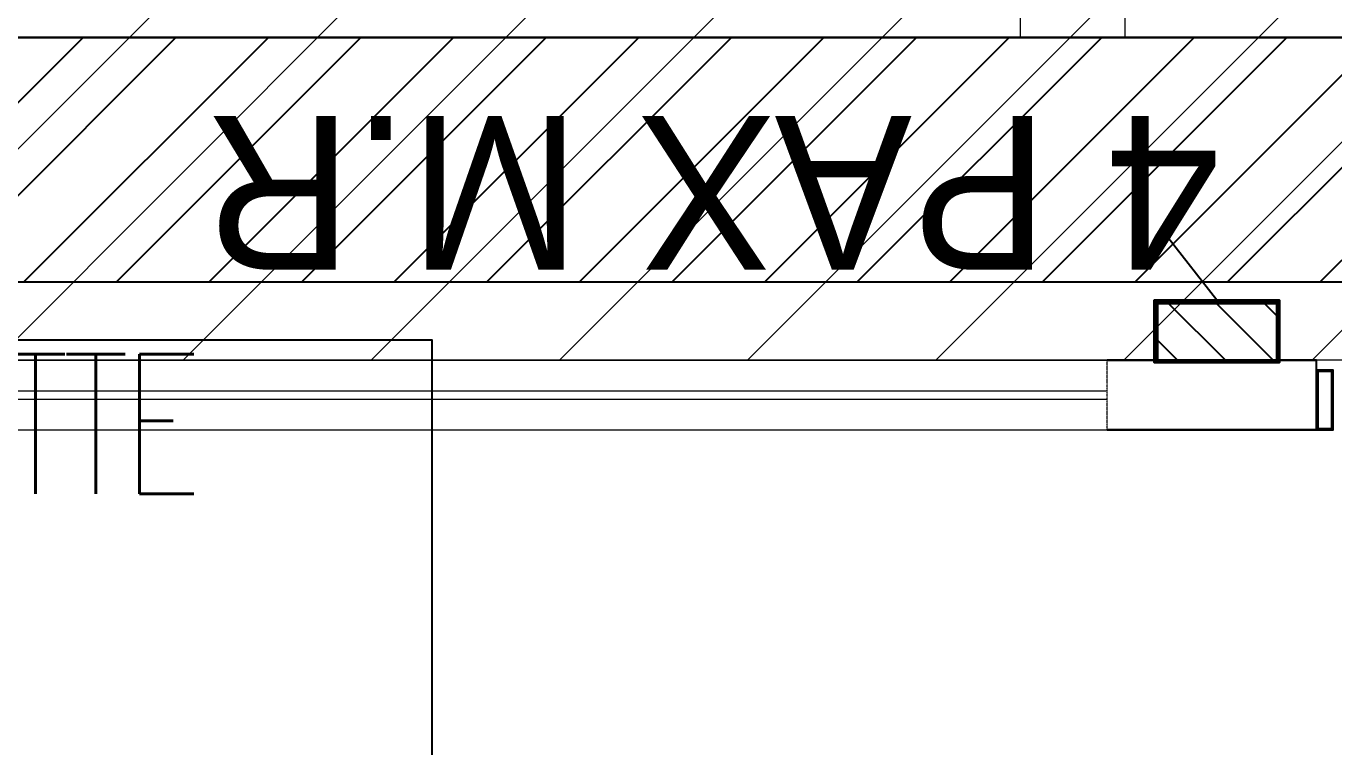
# Model space of a CAD drawing. Header units: millimetres. Extents: x 148480 to 578986, y 39883 to 155062.
# Drawn here: x 228740 to 230612, y 88061 to 89092 of the extents above; entities that cross this region are included whole.
import ezdxf

# ---------------------------------------------------------------- set-up
doc = ezdxf.new("R2010")
doc.units = ezdxf.units.MM
doc.linetypes.add('CONTINOUS', pattern=[0])
doc.linetypes.add('HIDDEN', pattern=[0.375, 0.25, -0.125])
for name, color, linetype in [('001-TEXT', 250, 'Continuous'), ('150 dia butterfly damper', 20, 'Continuous'), ('DNM JEB', 4, 'Continuous'), ('EL-SWITCH BOXWS', 30, 'Continuous'), ('Flooring', 44, 'Continuous'), ('Hatch 01_UC', 7, 'Continuous'), ('HVAC TEXT', 7, 'Continuous'), ('Layer4', 6, 'Continuous'), ('M-HVAC-INSULATION', 8, 'Continuous'), ('M-HVAC-SUPPLY AIR DUCT', 4, 'Continuous')]:
    doc.layers.add(name, color=color, linetype=linetype)
for name, color, linetype, lineweight in [('A-GLAZ', 140, 'Continuous', 18), ('I-DT-METL', 4, 'Continuous', 20), ('I-PART-GYP', 6, 'Continuous', 30), ('M-HVAC-CONTROL DAMPERS', 210, 'Continuous', 15)]:
    doc.layers.add(name, color=color, linetype=linetype, lineweight=lineweight)
doc.styles.add('Arial_3', font='arial.ttf', dxfattribs={"height": 20.669291})
doc.styles.add('Herbalife_Third Floor - Furniture Layout - 210201$0$CG', font='GOTHIC.TTF')

# ---------------------------------------------------------------- blocks, each defined once
blk = doc.blocks.new('GFC1')
at = {"layer": 'A-GLAZ', "color": 8, "linetype": 'CONTINOUS', "lineweight": 13, "ltscale": 0.5}
for p, q in [((301220.1, 89600.4, 0), (302919.8, 89600.4, 0)), ((301220.1, 89500.4, 0), (302919.8, 89500.4, 0))]:
    blk.add_line(p, q, dxfattribs=at)
at = {"layer": 'A-GLAZ', "color": 8}
for p, q in [((301220.1, 89556.4, 0), (302919.8, 89556.4, 0)), ((301220.1, 89544.4, 0), (302919.8, 89544.4, 0))]:
    blk.add_line(p, q, dxfattribs=at)
at = {"layer": 'DNM JEB', "color": 8, "linetype": 'Continuous'}
blk.add_line((303219.8, 89500.4), (303219.8, 89600.4), dxfattribs=at)
for points in [[(303219.8, 89500.4), (303243.6, 89500.4), (303243.6, 89586.1), (303219.8, 89586.1)], [(303221.7, 89502.3), (303241.7, 89502.3), (303241.7, 89584.2), (303221.7, 89584.2)]]:
    blk.add_lwpolyline(points, close=True, dxfattribs=at)
at = {"layer": 'Flooring', "color": 8, "linetype": 'HIDDEN', "ltscale": 1500}
blk.add_arc((300007.7, 78255.1), 12777.8, 229.90697, 79.60318, dxfattribs=at)
at = {"layer": 'I-DT-METL', "color": 8, "linetype": 'HIDDEN', "lineweight": 13, "ltscale": 0.1}
blk.add_line((302919.8, 89500.4, 0), (302919.8, 89600.4, 0), dxfattribs=at)
at = {"layer": 'I-PART-GYP', "color": 8, "linetype": 'CONTINOUS'}
for points in [[(302919.8, 89600.4), (303219.8, 89600.4)], [(303219.8, 89500.4), (302919.8, 89500.4)]]:
    blk.add_lwpolyline(points, dxfattribs=at)
at = {"layer": '001-TEXT', "color": 8, "style": 'Herbalife_Third Floor - Furniture Layout - 210201$0$CG'}
blk.add_text('4 PAX M.R', height=220, rotation=180, dxfattribs=at).set_placement((303081.7, 89949.7))
blk = doc.blocks.new('celling')
at = {"layer": 'Hatch 01_UC', "linetype": 'Continuous', "lineweight": 0, "transparency": 33554597}
h = blk.add_hatch(dxfattribs=at)
h.set_pattern_fill('ANSI31', color=8, scale=60, angle=180)
h.set_pattern_definition([(225, (458171.04, 85860.92), (134.70384, -134.70384), [])])
h.paths.add_polyline_path([(311172.3, 37173.1), (311172.3, 38973.1), (313572.3, 38973.1), (313572.3, 37173.1)], flags=16)
h.paths.add_polyline_path([(310689.8, 36567.7), (310689.8, 40131.9), (311093.4, 40131.9), (311093.4, 39370.7), (312158.4, 39370.7), (312158.4, 40131.9), (314054.8, 40131.9), (314054.8, 36567.7)])
at = {"layer": 'Hatch 01_UC', "color": 8, "linetype": 'Continuous', "lineweight": 0}
blk.add_lwpolyline([(312158.4, 40131.9), (314054.8, 40131.9), (314054.8, 36567.7), (310689.8, 36567.7), (310689.8, 40131.9), (311093.4, 40131.9), (311093.4, 39370.7), (312158.4, 39370.7)], close=True, dxfattribs=at)
blk = doc.blocks.new('lsb')
at = {"layer": 'EL-SWITCH BOXWS', "extrusion": (0.000488338, 0.006137, 0.999981)}
h = blk.add_hatch(dxfattribs=at)
h.set_pattern_fill('ANSI31', color=8, scale=1.963905, angle=359.9998, style=0)
h.set_pattern_definition([(314.99982827, (-73506.04995, 20833.20643), (-0.17358683075, -0.1735857902), [])])
h.paths.add_polyline_path([(-179, 8.1), (-179, 202.2), (209.8, 202.2), (209.8, 8.1)])
h.paths.add_polyline_path([(-168.1, 16.1), (-168.1, 192), (200.7, 192), (200.7, 16.1)], flags=17)
at = {"layer": 'EL-SWITCH BOXWS'}
h = blk.add_hatch(dxfattribs=at)
h.set_pattern_fill('ANSI31', color=8, scale=38.4, angle=360, style=0)
h.set_pattern_definition([(135, (1791500.75, 34201.84), (74.331447, 74.331447), [])])
h.paths.add_polyline_path([(-179, 8.1), (-179, 202.2), (209.8, 202.2), (209.8, 8.1)])
at = {"layer": 'EL-SWITCH BOXWS', "color": 8}
for p, q in [((15.4, 202.2), (-136.8, 396.4)), ((-179, 202.2), (-179, 8.1)), ((209.8, 8.1), (209.8, 202.2)), ((-179, 8.1), (209.8, 8.1))]:
    blk.add_line(p, q, dxfattribs=at)
at = {"layer": 'EL-SWITCH BOXWS', "color": 8, "extrusion": (4.72941e-08, 0.012274, 0.999925)}
blk.add_line((-179, 202.2, -1.2), (209.8, 202.2, -1.2), dxfattribs=at)
at = {"layer": 'EL-SWITCH BOXWS', "color": 8, "extrusion": (0.000488338, 0.006137, 0.999981)}
for points, elevation in [([(-179, 202.2), (-179, 8.1), (209.8, 8.1), (209.8, 202.2)], 0), ([(-179, 8.1), (-179, 202.2), (209.8, 202.2), (209.8, 8.1)], 0), ([(-168.1, 16.1), (-168.1, 192), (200.7, 192), (200.7, 16.1)], 0.1)]:
    blk.add_lwpolyline(points, close=True, dxfattribs=dict(at, elevation=elevation))
blk = doc.blocks.new('BD-200')
at = {"layer": 'M-HVAC-CONTROL DAMPERS', "color": 20}
for p, q in [((-50, -50), (100, -50)), ((-50, -250), (-50, -50)), ((100, -250), (100, -50)), ((-86, -142.6), (-86, -171.7)), ((112.8, -142.6), (-86, -142.6)), ((-37.8, -153.4), (-37.8, -131.9)), ((-37.8, -131.9), (87.8, -131.9)), ((87.8, -153.4), (87.8, -131.9)), ((-37.8, -153.4), (87.8, -153.4)), ((100, -215.6), (-50, -215.6))]:
    blk.add_line(p, q, dxfattribs=at)
at = {"layer": 'M-HVAC-CONTROL DAMPERS', "color": 20, "const_width": 0.49}
for points in [[(-74.5, -69.6), (-74.5, -64.7), (124.5, -64.7), (124.5, -69.6)], [(-74.6, -215.6), (-74.6, -220.5), (124.5, -220.6), (124.5, -215.7)]]:
    blk.add_lwpolyline(points, close=True, dxfattribs=at)

msp = doc.modelspace()

# ---------------------------------------------------------------- block references
at = {"layer": 'Layer4', "linetype": 'Continuous', "rotation": 360}
msp.add_blockref('GFC1', (-72632.4, -986), dxfattribs=at)

# ---------------------------------------------------------------- next in the draw order: hatches: boundary and pattern name
at = {"layer": 'M-HVAC-INSULATION'}
h = msp.add_hatch(dxfattribs=at)
h.set_pattern_fill('ANSI31', color=256, scale=750, angle=180, style=0)
h.set_pattern_definition([(225, (811296.4, 15267.82), (66.29126, -66.29126), [])])
h.paths.add_polyline_path([(222858.3, 89076.2), (222858.3, 88726.2), (234305.2, 88726.2), (234305.2, 89076.2)])

# ---------------------------------------------------------------- next in the draw order: linework, layer by layer
at = {"layer": 'HVAC TEXT'}
msp.add_lwpolyline([(226882.7, 88643.5), (229320.5, 88643.5), (229320.5, 87385.5), (226882.7, 87385.5)], close=True, dxfattribs=at)
at = {"layer": 'M-HVAC-SUPPLY AIR DUCT', "linetype": 'Continuous'}
for p, q in [((222858.3, 89076.2), (234216.1, 89076.2)), ((222858.3, 88726.2), (234216.1, 88726.2))]:
    msp.add_line(p, q, dxfattribs=at)
msp.add_lwpolyline([(234305.2, 89076.2), (222858.3, 89076.2), (222858.3, 88726.2), (234305.2, 88726.2)], close=True, dxfattribs=at)

# ---------------------------------------------------------------- next in the draw order: block references
at = {"layer": '150 dia butterfly damper', "rotation": 360}
msp.add_blockref('BD-200', (230213.4, 89326.2), dxfattribs=at)
at = {"layer": 'Hatch 01_UC', "color": 252, "linetype": 'Continuous', "true_color": 0x939598, "rotation": 360}
msp.add_blockref('celling', (-82402.2, 52046.6), dxfattribs=at)
at = {"layer": 'HVAC TEXT', "extrusion": (-0.000488356, -0.006137, 0.999981), "xscale": 0.4610813856124997, "yscale": 0.4610813856124997, "zscale": 0.4610813856124997, "rotation": 0.0001872652977376774}
msp.add_blockref('lsb', (230437.4, 88604.6, -656.4), dxfattribs=at)

# ---------------------------------------------------------------- next in the draw order: texts
at = {"layer": 'HVAC TEXT', "insert": (226923.1, 88622.9), "char_height": 200, "width": 4668.514, "attachment_point": 1, "style": 'Arial_3'}
msp.add_mtext('\\pxql;{\\Fsimplex.shx|c0;\\W0.7;\\T0.9;\\C0;VRF COMPACT CASSETTE\\PMODEL :VCC-12\\PCAPCITY :1.0 TR\\PSIZE-596Lx596Wx240HT. }', dxfattribs=at)

doc.saveas('drawing.dxf')
